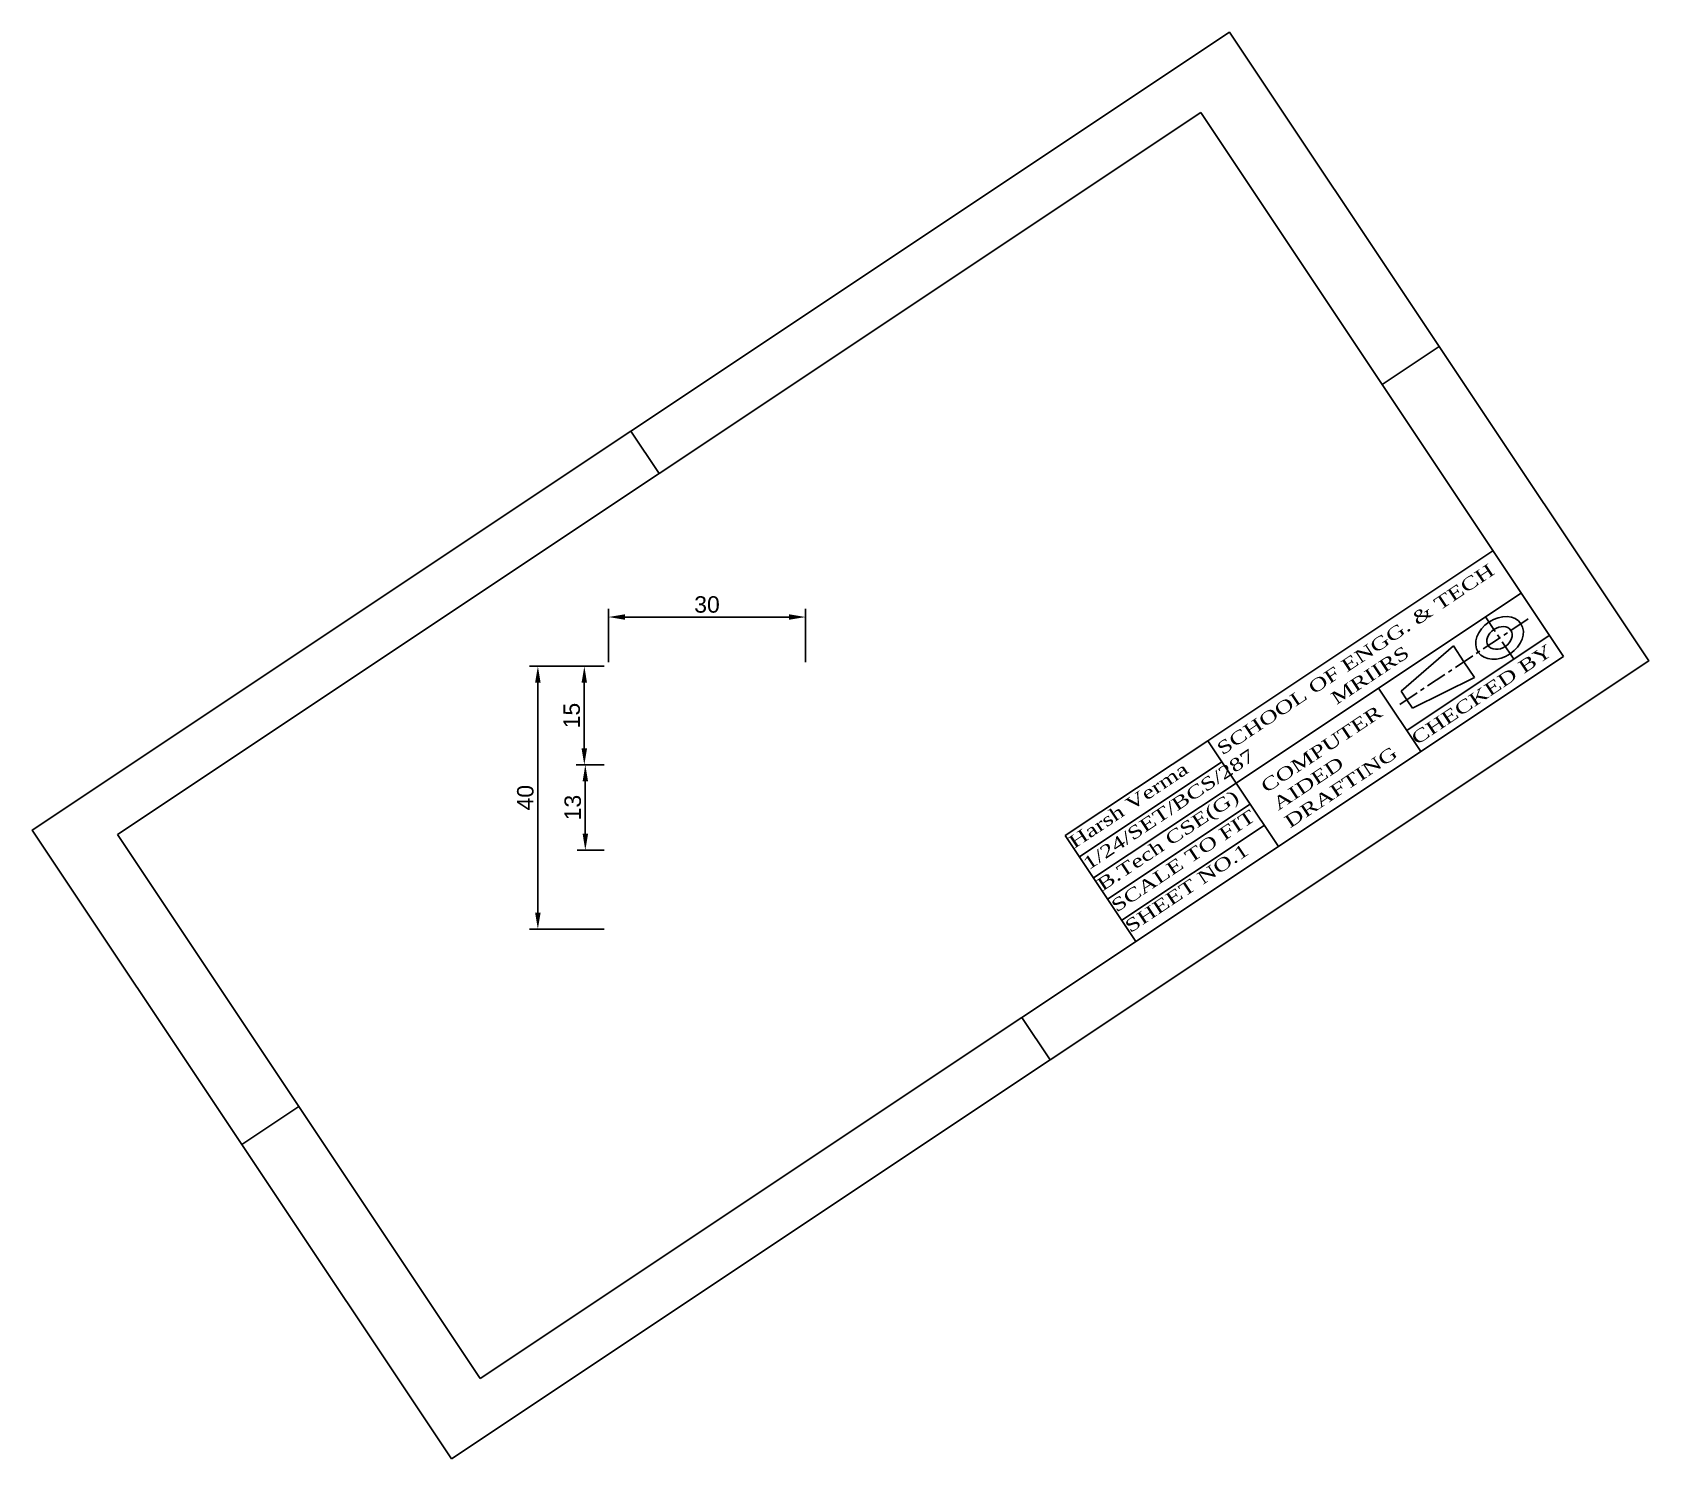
# Model space of a CAD drawing. Header units: millimetres. Extents: x 266 to 512, y 17 to 234.
import ezdxf

# ---------------------------------------------------------------- set-up
doc = ezdxf.new("R2010")
doc.units = ezdxf.units.MM
doc.linetypes.add('CENTER', pattern=[50.8, 31.75, -6.35, 6.35, -6.35])
doc.styles.get("Standard").update_dxf_attribs({"font": 'arial.ttf'})
doc.dimstyles.new('ISO-25', dxfattribs={"dimtxt": 2.5, "dimasz": 2.5, "dimexe": 1.25, "dimexo": 0.625, "dimtad": 1, "dimtxsty": 'Standard', "dimcen": 2.5, "dimadec": 0, "dimazin": 0, "dimtfac": 1, "dimtmove": 0, "dimatfit": 3, "dimfxl": 1, "dimarcsym": 0})

# ---------------------------------------------------------------- blocks, each defined once
blk = doc.blocks.new('*D7')
at = {"color": 0, "lineweight": -2, "transparency": 16777216}
for p, q in [((353.04, 137.25), (341.68, 137.25)), ((342.93, 134.75), (342.93, 99.75)), ((353.04, 97.25), (341.68, 97.25))]:
    blk.add_line(p, q, dxfattribs=at)
at = {"color": 0, "transparency": 16777216}
for points in [[(342.51, 134.75), (343.35, 134.75), (342.93, 137.25)], [(342.51, 99.75), (343.35, 99.75), (342.93, 97.25)]]:
    blk.add_solid(points, dxfattribs=at)
at = {"layer": 'Defpoints', "color": 0, "transparency": 16777216}
for p in [(353.67, 137.25), (342.93, 97.25), (353.67, 97.25)]:
    blk.add_point(p, dxfattribs=at)
at = {"color": 0, "transparency": 16777216, "insert": (341.03, 117.25), "char_height": 2.5, "attachment_point": 5, "rotation": 90}
blk.add_mtext('40', dxfattribs=at)
blk = doc.blocks.new('*D8')
at = {"color": 0, "lineweight": -2, "transparency": 16777216}
for p, q in [((353.04, 137.25), (348.75, 137.25)), ((350, 134.75), (350, 124.75)), ((353.04, 122.25), (348.75, 122.25))]:
    blk.add_line(p, q, dxfattribs=at)
at = {"color": 0, "transparency": 16777216}
for points in [[(349.58, 134.75), (350.41, 134.75), (350, 137.25)], [(349.58, 124.75), (350.41, 124.75), (350, 122.25)]]:
    blk.add_solid(points, dxfattribs=at)
at = {"layer": 'Defpoints', "color": 0, "transparency": 16777216}
for p in [(353.67, 137.25), (350, 122.25), (353.67, 122.25)]:
    blk.add_point(p, dxfattribs=at)
at = {"color": 0, "transparency": 16777216, "insert": (348.09, 129.75), "char_height": 2.5, "attachment_point": 5, "rotation": 90}
blk.add_mtext('15', dxfattribs=at)
blk = doc.blocks.new('*D9')
at = {"color": 0, "lineweight": -2, "transparency": 16777216}
for p, q in [((353.04, 122.25), (348.9, 122.25)), ((350.15, 111.75), (350.15, 119.75)), ((353.04, 109.25), (348.9, 109.25))]:
    blk.add_line(p, q, dxfattribs=at)
at = {"color": 0, "transparency": 16777216}
for points in [[(349.74, 119.75), (350.57, 119.75), (350.15, 122.25)], [(349.74, 111.75), (350.57, 111.75), (350.15, 109.25)]]:
    blk.add_solid(points, dxfattribs=at)
at = {"layer": 'Defpoints', "color": 0, "transparency": 16777216}
for p in [(350.15, 122.25), (353.67, 122.25), (353.67, 109.25)]:
    blk.add_point(p, dxfattribs=at)
at = {"color": 0, "transparency": 16777216, "insert": (348.25, 115.75), "char_height": 2.5, "attachment_point": 5, "rotation": 90}
blk.add_mtext('13', dxfattribs=at)
blk = doc.blocks.new('*D10')
at = {"color": 0, "lineweight": -2, "transparency": 16777216}
for p, q in [((353.67, 137.88), (353.67, 146)), ((383.67, 137.88), (383.67, 146)), ((356.17, 144.75), (381.17, 144.75))]:
    blk.add_line(p, q, dxfattribs=at)
at = {"color": 0, "transparency": 16777216}
for points in [[(356.17, 145.17), (356.17, 144.34), (353.67, 144.75)], [(381.17, 145.17), (381.17, 144.34), (383.67, 144.75)]]:
    blk.add_solid(points, dxfattribs=at)
at = {"layer": 'Defpoints', "color": 0, "transparency": 16777216}
for p in [(383.67, 144.75), (353.67, 137.25), (383.67, 137.25)]:
    blk.add_point(p, dxfattribs=at)
at = {"color": 0, "transparency": 16777216, "insert": (368.67, 146.65), "char_height": 2.5, "attachment_point": 5}
blk.add_mtext('30', dxfattribs=at)

msp = doc.modelspace()

# ---------------------------------------------------------------- linework, layer by layer
at = {"extrusion": (0.371391, -0.557086, 0.742781)}
for p, q in [((443.796, 221.539, 48.151), (278.97, 111.655, 48.151)), ((498.996, 138.738, -41.55), (443.796, 221.539, 48.151)), ((480.071, 185.922, 3.3), (471.396, 180.138, 3.3)), ((357.087, 173.041, 55.132), (361.383, 166.597, 48.151)), ((444.882, 125.93, -24.099), (488.257, 154.847, -24.099)), ((470.865, 133.945, -31.079), (492.553, 148.403, -31.079)), ((474.322, 133.458, -33.173), (482.246, 140.369, -31.952)), ((475.161, 127.501, -38.06), (496.848, 141.96, -38.06)), ((483.857, 137.952, -34.569), (482.246, 140.369, -31.952)), ((334.171, 28.854, -41.55), (498.996, 138.738, -41.55)), ((483.857, 137.952, -34.569), (485.468, 135.536, -37.187)), ((476.041, 130.88, -35.966), (485.468, 135.536, -37.187)), ((449.177, 119.486, -31.079), (470.865, 133.945, -31.079)), ((477.309, 124.279, -41.55), (470.865, 133.945, -31.079)), ((475.182, 132.169, -34.569), (474.322, 133.458, -33.173)), ((475.182, 132.169, -34.569), (476.041, 130.88, -35.966)), ((423.194, 111.472, -24.099), (444.882, 125.93, -24.099)), ((455.621, 109.821, -41.55), (444.882, 125.93, -24.099)), ((425.342, 108.25, -27.589), (447.029, 122.708, -27.589)), ((427.49, 105.028, -31.079), (449.177, 119.486, -31.079)), ((429.638, 101.806, -34.569), (451.325, 116.265, -34.569)), ((278.97, 111.655, 48.151), (334.171, 28.854, -41.55)), ((433.933, 95.363, -41.55), (423.194, 111.472, -24.099)), ((431.786, 98.584, -38.06), (453.473, 113.043, -38.06)), ((420.879, 77.352, -48.531), (416.583, 83.796, -41.55)), ((297.895, 64.471, 3.3), (306.57, 70.254, 3.3))]:
    msp.add_line(p, q, dxfattribs=at)
at = {"linetype": 'CENTER', "ltscale": 0.1, "extrusion": (0.371391, -0.557086, 0.742781)}
for p, q in [((474.097, 131.446, -34.569), (493.616, 144.459, -34.569)), ((491.426, 138.345, -38.06), (487.131, 144.789, -31.079))]:
    msp.add_line(p, q, dxfattribs=at)
at = {"extrusion": (0.371391, -0.557086, 0.742781), "elevation": 77.171}
msp.add_lwpolyline([(283.626, -158.098), (502.574, -158.098), (502.574, -3.27), (283.626, -3.27)], close=True, dxfattribs=at)
at = {"extrusion": (0.371391, -0.557086, 0.742781)}
for radius in [3.91, 2.085]:
    msp.add_circle((485.632, -137.246, 77.171), radius, dxfattribs=at)

# ---------------------------------------------------------------- texts
at = {"extrusion": (0.371391, -0.557086, 0.742781), "char_height": 2.60652, "text_direction": (0.83205, 0.5547, 0)}
for s, insert, width, attachment_point in [('{\\fTimes New Roman|b0|i0|c0|p18;SCHOOL OF ENGG. & TECH  MRIIRS}', (468.669, 137.239, -27.511), 52.13047, 5), ('{\\fTimes New Roman|b0|i0|c0|p18;CHECKED BY}', (475.614, 126.821, -38.797), 26.06523, 1), ('{\\fTimes New Roman|b0|i0|c0|p18;COMPUTER AIDED DRAFTING}', (452.726, 119.525, -32.824), 26.06523, 1), ('{\\fTimes New Roman|b0|i0|c0|p18;1/24/SET/BCS/287}', (425.654, 107.782, -28.096), 26.06523, 1), ('{\\fTimes New Roman|b0|i0|c0|p18;Harsh Verma}', (423.476, 111.049, -24.557), 26.06523, 1), ('{\\fTimes New Roman|b0|i0|c0|p18;B.Tech CSE(G)}', (427.789, 104.58, -31.565), 26.06523, 1), ('{\\fTimes New Roman|b0|i0|c0|p18;SCALE TO FIT}', (429.946, 101.344, -35.071), 26.06523, 1), ('{\\fTimes New Roman|b0|i0|c0|p18;SHEET NO.1}', (432.029, 98.219, -38.455), 26.06523, 1)]:
    msp.add_mtext(s, dxfattribs=dict(at, insert=insert, width=width, attachment_point=attachment_point))

# ---------------------------------------------------------------- dimensions: what is measured, and where the dimension line sits
for p1, p2, distance, picture, middle in [((353.666, 137.251, 30), (383.666, 137.251, 30), 7.501, '*D10', (368.666, 146.654, 30)), ((353.666, 137.251, 30), (353.666, 97.251, 30), -10.737, '*D7', (341.027, 117.251, 30)), ((353.666, 137.251, 30), (353.666, 122.251, 30), -3.67, '*D8', (348.095, 129.751, 30)), ((353.666, 109.251, 30), (353.666, 122.251, 30), 3.512, '*D9', (348.252, 115.751, 30))]:
    dim = msp.add_aligned_dim(p1=p1, p2=p2, distance=distance, dimstyle='ISO-25')
    dim.commit()
    dim.dimension.update_dxf_attribs({"geometry": picture, "text_midpoint": middle})

doc.saveas('drawing.dxf')
